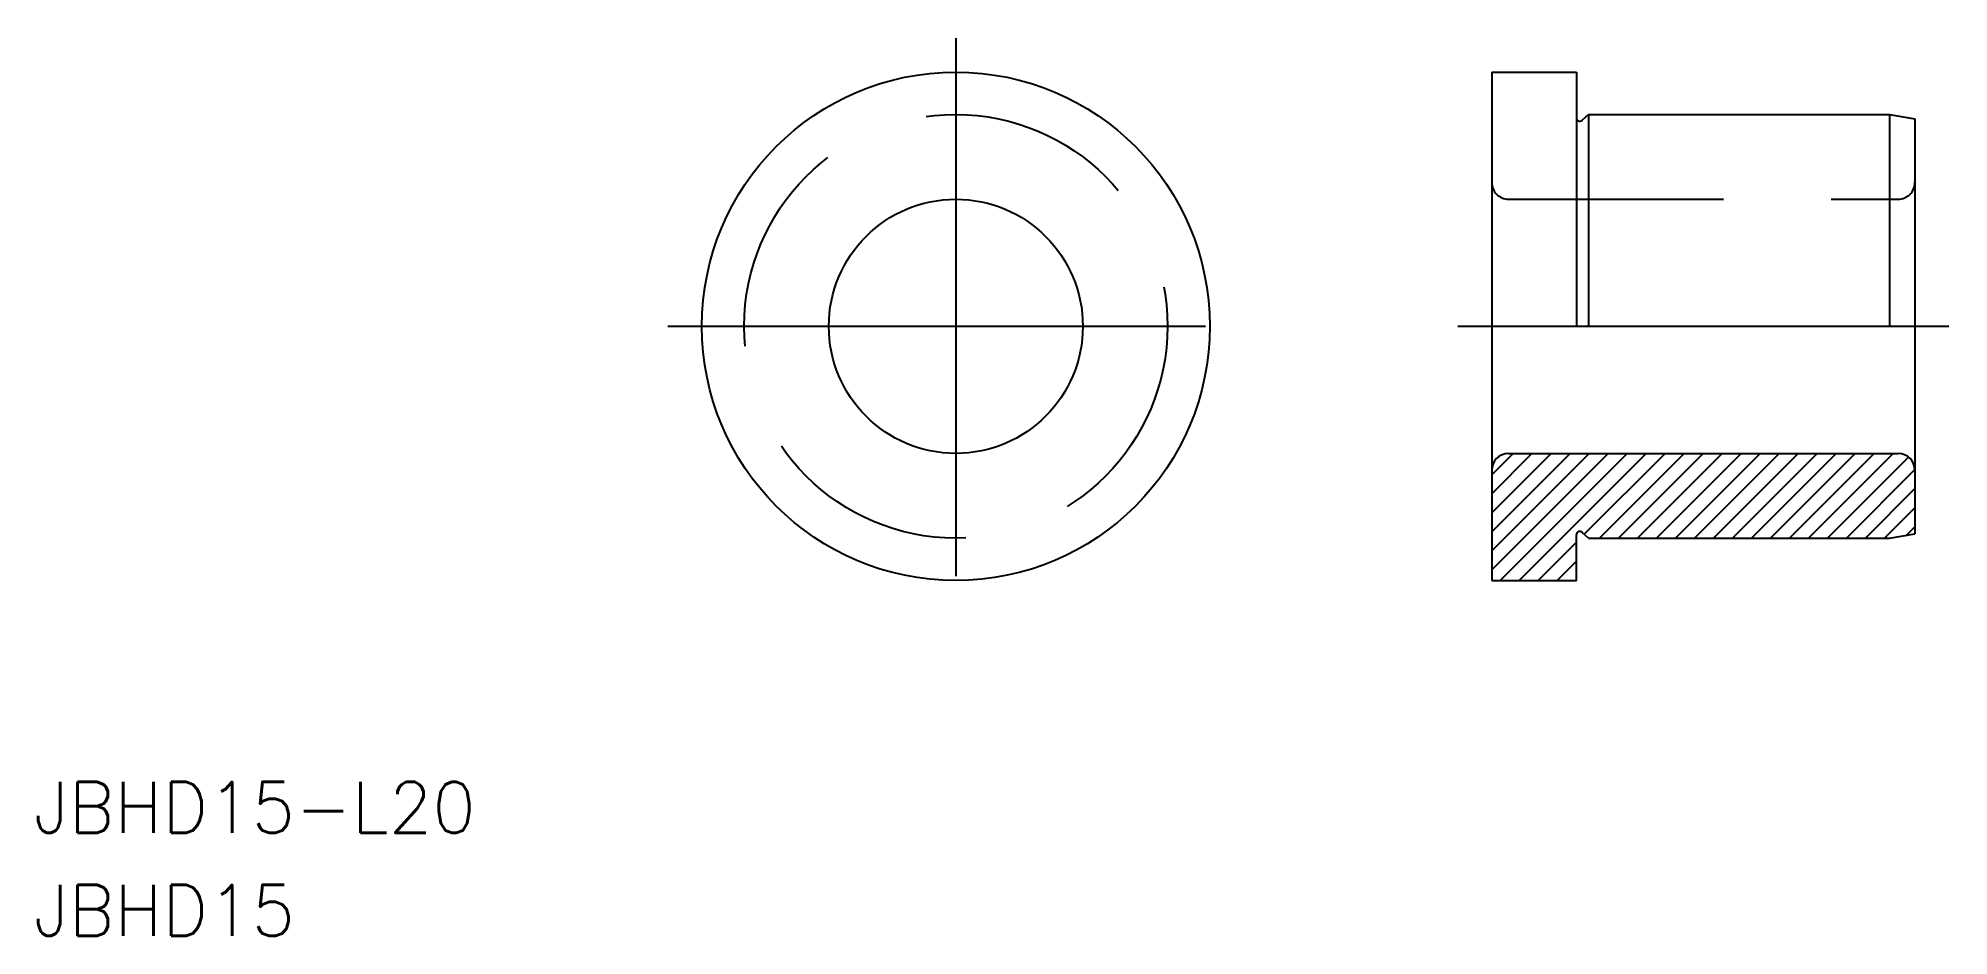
# Model space of a CAD drawing. Extents: x -54 to 59, y -36 to 17.
import ezdxf

# ---------------------------------------------------------------- set-up
doc = ezdxf.new("R2010")
doc.units = 0
doc.linetypes.add('CENTER', pattern=[50.8, 31.75, -6.35, 6.35, -6.35])
doc.linetypes.add('DASHED', pattern=[19.05, 12.7, -6.35])
doc.layers.get('0').update_dxf_attribs({"linetype": 'CONTINUOUS'})
doc.layers.add('CENTER', color=1, linetype='CENTER')
doc.styles.get("Standard").update_dxf_attribs({"font": 'txt.shx', "height": 3, "bigfont": 'bigfont.shx'})

msp = doc.modelspace()

# ---------------------------------------------------------------- linework, layer by layer
at = {"color": 7, "linetype": 'CONTINUOUS'}
for p, q in [((31.65, 15), (31.65, -15)), ((31.65, 15), (36.65, 15)), ((36.65, 15), (36.65, 0)), ((37.37, 12.5), (36.98, 12.15)), ((37.37, 12.5), (37.37, 0)), ((37.37, 12.5), (55.15, 12.5)), ((55.15, 12.5), (55.15, 0)), ((55.15, 12.5), (56.65, 12.24)), ((56.65, 12.24), (56.65, -12.24)), ((32.65, -7.5), (55.65, -7.5)), ((36.65, -15), (36.65, -12.3)), ((37.37, -12.5), (36.98, -12.15)), ((55.15, -12.5), (56.65, -12.24)), ((37.37, -12.5), (55.15, -12.5)), ((31.65, -15), (36.65, -15))]:
    msp.add_line(p, q, dxfattribs=at)
at = {"color": 3, "linetype": 'DASHED'}
msp.add_line((32.65, 7.5), (55.65, 7.5), dxfattribs=at)
at = {"color": 3, "linetype": 'CONTINUOUS'}
for p, q in [((31.65, -8.76), (32.91, -7.5)), ((31.65, -9.89), (34.03, -7.5)), ((31.65, -11.01), (35.16, -7.5)), ((31.65, -12.13), (36.28, -7.5)), ((31.65, -13.25), (37.4, -7.5)), ((31.65, -14.38), (38.52, -7.5)), ((32.15, -15), (39.65, -7.5)), ((33.27, -15), (40.77, -7.5)), ((37.12, -12.27), (41.89, -7.5)), ((38.01, -12.5), (43.01, -7.5)), ((39.14, -12.5), (44.14, -7.5)), ((40.26, -12.5), (45.26, -7.5)), ((41.38, -12.5), (46.38, -7.5)), ((42.5, -12.5), (47.5, -7.5)), ((43.63, -12.5), (48.63, -7.5)), ((44.75, -12.5), (49.75, -7.5)), ((45.87, -12.5), (50.87, -7.5)), ((46.99, -12.5), (51.99, -7.5)), ((48.12, -12.5), (53.12, -7.5)), ((49.24, -12.5), (54.24, -7.5)), ((50.36, -12.5), (55.36, -7.5)), ((51.48, -12.5), (56.27, -7.72)), ((52.61, -12.5), (56.65, -8.46)), ((53.73, -12.5), (56.65, -9.58)), ((54.85, -12.5), (56.65, -10.71)), ((56.15, -12.32), (56.65, -11.83)), ((34.39, -15), (36.65, -12.74)), ((35.51, -15), (36.65, -13.87)), ((36.64, -15), (36.65, -14.99))]:
    msp.add_line(p, q, dxfattribs=at)
at = {"color": 7, "linetype": 'CONTINUOUS'}
for radius in [15, 7.5]:
    msp.add_circle((0, 0), radius, dxfattribs=at)
at = {"color": 3, "linetype": 'DASHED'}
msp.add_circle((0, 0), 12.5, dxfattribs=at)
at = {"color": 7, "linetype": 'CONTINUOUS'}
for centre, radius, start, end in [((36.85, 12.3), 0.2, 180, 312.075), ((32.65, -8.5), 1, 90, 180), ((55.65, -8.5), 1, 0, 90), ((36.85, -12.3), 0.2, 47.925, 180)]:
    msp.add_arc(centre, radius, start, end, dxfattribs=at)
at = {"color": 3, "linetype": 'DASHED'}
for centre, start, end in [((32.65, 8.5), 180, 270), ((55.65, 8.5), 270, 0)]:
    msp.add_arc(centre, 1, start, end, dxfattribs=at)
at = {"layer": 'CENTER', "color": 1, "linetype": 'CENTER'}
for p, q in [((0, 17), (0, -17)), ((-17, 0), (17, 0)), ((29.65, 0), (58.65, 0))]:
    msp.add_line(p, q, dxfattribs=at)

# ---------------------------------------------------------------- texts
at = {"color": 7, "linetype": 'CONTINUOUS'}
for s, p in [('JBHD15-L20', (-54.45, -29.89)), ('JBHD15', (-54.45, -35.97))]:
    msp.add_text(s, height=3, dxfattribs=at).set_placement(p)

doc.saveas('drawing.dxf')
